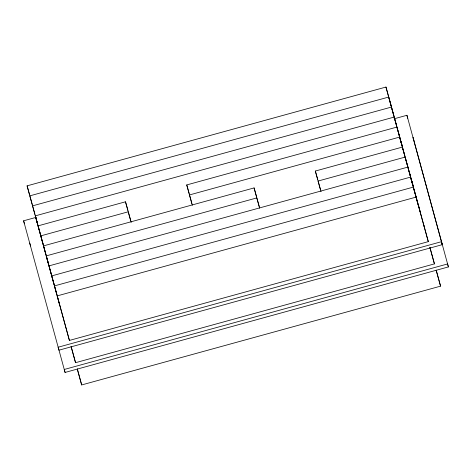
<?xml version="1.0" encoding="UTF-8"?>
<svg xmlns="http://www.w3.org/2000/svg" width="472" height="472" viewBox="0 0 472 472"><rect width="100%" height="100%" fill="white"/><g stroke="black" fill="none" stroke-linecap="round" stroke-linejoin="round"><path stroke-width="0.71" d="M396.551 125.617L394.173 117.074L35.288 215.869L37.666 224.412L27.087 185.85L385.972 87.055L428.299 241.635L69.413 340.43L46.221 255.895L256.815 197.915L259.193 206.459M413.873 140.503L413.053 137.535L448.4 266.922L65.077 372.443L23.6 220.802L36.379 217.285M394.144 118.796L406.923 115.28L407.743 118.248M127.871 210.335L125.499 201.792L38.02 225.876L40.397 234.419M192.322 205.243L186.753 184.93L396.905 127.08L399.282 135.617M385.972 87.055L402.014 145.624L399.637 137.087L189.484 194.936L191.862 203.479M256.461 196.452L254.083 187.915L43.489 245.888L45.861 254.426M321.037 191.656L315.337 171.047L402.368 147.093L404.746 155.63M399.637 137.087L412.947 185.649L410.569 177.106L51.684 275.908L54.062 284.445M442.27 244.661L58.947 350.189L58.127 347.221L441.45 241.693L442.27 244.661L406.923 115.28M71.178 346.843L75.544 362.691L434.429 263.889L429.962 247.552M77.308 369.098L81.674 384.945L440.559 286.15L436.187 270.137M391.082 105.604L388.704 97.061L29.824 195.856L32.196 204.4M393.813 115.61L391.441 107.067L32.556 205.863L34.928 214.406M407.478 165.637L405.106 157.099L318.069 181.053L320.447 189.596M410.215 175.643L407.837 167.106L48.952 265.901L51.33 274.438M415.679 195.656L413.301 187.113L54.422 285.914L56.793 294.451M418.41 205.662L416.038 197.119L57.153 295.914L59.525 304.458M315.337 171.047L317.715 179.59M186.753 184.93L189.13 193.473M130.608 220.341L128.231 211.798L40.751 235.882L43.129 244.425M27.087 185.85L29.465 194.393M46.221 255.895L48.598 264.432L35.288 215.869M448.4 266.922L447.58 263.954L64.257 369.476L65.077 372.443M398.976 134.178L399.737 136.933M403.206 149.541L403.589 150.922M410.569 177.106L428.299 241.635M429.874 247.357L434.429 263.889M436.193 270.303L440.559 286.15M254.083 187.915L259.653 208.223M125.499 201.792L131.198 222.4M23.6 220.802L24.42 223.769M29.73 243.056L30.55 246.024M401.825 144.532L402.604 147.37M403.224 149.63L403.613 151.052M407.454 165.135L407.885 166.681M409.784 173.661L410.599 176.628M411.336 179.342L412.109 182.186M412.681 184.086L413.596 187.425M414.05 189.29L414.829 192.133M415.448 194.387L416.381 197.815M417.006 200.075L417.779 202.919M418.328 204.765L419.242 208.105M419.72 210.022L420.699 213.438M423.95 225.527L424.375 227.073M77.302 368.933L81.674 384.945M36.615 220.359L69.413 340.43M71.083 346.348L75.544 362.691"/></g></svg>
